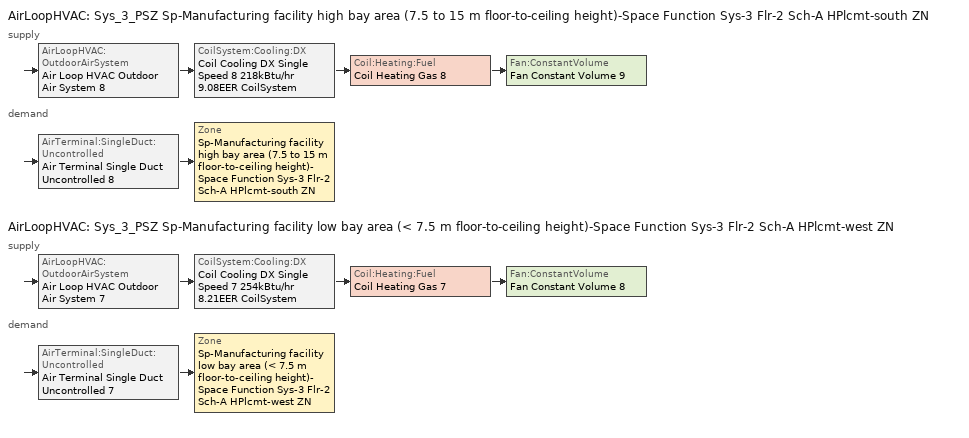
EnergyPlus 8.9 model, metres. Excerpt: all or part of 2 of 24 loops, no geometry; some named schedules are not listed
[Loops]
AirLoopHVAC 'Sys_3_PSZ Sp-Manufacturing facility high bay area (7.5 to 15 m floor-to-ceiling height)-Space Function Sys-3 Flr-2 Sch-A HPlcmt-south ZN'
 supply: AirLoopHVAC:OutdoorAirSystem 'Air Loop HVAC Outdoor Air System 8' > CoilSystem:Cooling:DX 'Coil Cooling DX Single Speed 8 218kBtu/hr 9.08EER CoilSystem' > Coil:Heating:Fuel 'Coil Heating Gas 8' > Fan:ConstantVolume 'Fan Constant Volume 9'
 demand: AirTerminal:SingleDuct:Uncontrolled 'Air Terminal Single Duct Uncontrolled 8' > Zone 'Sp-Manufacturing facility high bay area (7.5 to 15 m floor-to-ceiling height)-Space Function Sys-3 Flr-2 Sch-A HPlcmt-south ZN'
AirLoopHVAC 'Sys_3_PSZ Sp-Manufacturing facility low bay area (< 7.5 m floor-to-ceiling height)-Space Function Sys-3 Flr-2 Sch-A HPlcmt-west ZN'
 supply: AirLoopHVAC:OutdoorAirSystem 'Air Loop HVAC Outdoor Air System 7' > CoilSystem:Cooling:DX 'Coil Cooling DX Single Speed 7 254kBtu/hr 8.21EER CoilSystem' > Coil:Heating:Fuel 'Coil Heating Gas 7' > Fan:ConstantVolume 'Fan Constant Volume 8'
 demand: AirTerminal:SingleDuct:Uncontrolled 'Air Terminal Single Duct Uncontrolled 7' > Zone 'Sp-Manufacturing facility low bay area (< 7.5 m floor-to-ceiling height)-Space Function Sys-3 Flr-2 Sch-A HPlcmt-west ZN'
[ZoneControl:Thermostat] Control Object Type 1=ThermostatSetpoint:DualSetpoint
Name | Zone or ZoneList | Control Type Schedule | Control Name 1
Sp-Manufacturing facility high bay area (7.5 to 15 m floor-to-ceiling height)-Space Function Sys-3 Flr-2 Sch-A HPlcmt-south ZN Thermostat | Sp-Manufacturing facility high bay area (7.5 to 15 m floor-to-ceiling height)-Space Function Sys-3 Flr-2 Sch-A HPlcmt-south ZN | Sp-Manufacturing facility high bay area (7.5 to 15 m floor-to-ceiling height)-Space Function Sys-3 Flr-2 Sch-A HPlcmt-south ZN Thermostat Schedule | Space Function Manufacturing facility high bay area (7.5 to 15 m floor-to-ceiling height) Thermostat 2
Sp-Manufacturing facility low bay area (< 7.5 m floor-to-ceiling height)-Space Function Sys-3 Flr-2 Sch-A HPlcmt-west ZN Thermostat | Sp-Manufacturing facility low bay area (< 7.5 m floor-to-ceiling height)-Space Function Sys-3 Flr-2 Sch-A HPlcmt-west ZN | Sp-Manufacturing facility low bay area (< 7.5 m floor-to-ceiling height)-Space Function Sys-3 Flr-2 Sch-A HPlcmt-west ZN Thermostat Schedule | Space Function Manufacturing facility low bay area (< 7.5 m floor-to-ceiling height) Thermostat 2
[ThermostatSetpoint:DualSetpoint] Heating Setpoint Temperature Schedule=NECB-A-Thermostat Setpoint-Heating; Cooling Setpoint Temperature Schedule=NECB-A-Thermostat Setpoint-Cooling
Space Function Manufacturing facility high bay area (7.5 to 15 m floor-to-ceiling height) Thermostat 2; Space Function Manufacturing facility low bay area (< 7.5 m floor-to-ceiling height) Thermostat 2
[AirTerminal:SingleDuct:Uncontrolled] Availability Schedule=Always On Discrete; Maximum Air Flow Rate {m3/s}=AutoSize
Air Terminal Single Duct Uncontrolled 8; Air Terminal Single Duct Uncontrolled 7
[Zone equipment]
Sp-Manufacturing facility high bay area (7.5 to 15 m floor-to-ceiling height)-Space Function Sys-3 Flr-2 Sch-A HPlcmt-south ZN: Air Terminal Single Duct Uncontrolled 8, Zone HVAC Baseboard Convective Water 7
Sp-Manufacturing facility low bay area (< 7.5 m floor-to-ceiling height)-Space Function Sys-3 Flr-2 Sch-A HPlcmt-west ZN: Air Terminal Single Duct Uncontrolled 7, Zone HVAC Baseboard Convective Water 6
[Sizing:Zone] Zone Cooling Design Supply Air Temperature Input Method=SupplyAirTemperature; Zone Cooling Design Supply Air Temperature {C}=13; Zone Cooling Design Supply Air Temperature Difference {deltaC}=11.11; Zone Heating Design Supply Air Temperature Input Method=SupplyAirTemperature; Zone Heating Design Supply Air Temperature {C}=43; Zone Heating Design Supply Air Temperature Difference {deltaC}=11.11; Zone Cooling Design Supply Air Humidity Ratio {kgWater/kgDryAir}=0.0085; Zone Heating Design Supply Air Humidity Ratio {kgWater/kgDryAir}=0.008; Zone Heating Sizing Factor=1.3; Zone Cooling Sizing Factor=1.1; Cooling Design Air Flow Method=DesignDay; Cooling Design Air Flow Rate {m3/s}=0; Cooling Minimum Air Flow per Zone Floor Area {m3/s-m2}=0.000762; Cooling Minimum Air Flow {m3/s}=0; Cooling Minimum Air Flow Fraction=0; Heating Design Air Flow Method=DesignDay; Heating Design Air Flow Rate {m3/s}=0; Heating Maximum Air Flow per Zone Floor Area {m3/s-m2}=0.002032; Heating Maximum Air Flow {m3/s}=0.141576; Heating Maximum Air Flow Fraction=0.3; Account for Dedicated Outdoor Air System=No
Name | Design Specification Outdoor Air Object | Design Specification Zone Air Distribution Object
Sp-Manufacturing facility high bay area (7.5 to 15 m floor-to-ceiling height)-Space Function Sys-3 Flr-2 Sch-A HPlcmt-south ZN | Space Function Manufacturing facility high bay area (7.5 to 15 m floor-to-ceiling height) Ventilation | Sp-Manufacturing facility high bay area (7.5 to 15 m floor-to-ceiling height)-Space Function Sys-3 Flr-2 Sch-A HPlcmt-south ZN Design Spec Zone Air Dist
Sp-Manufacturing facility low bay area (< 7.5 m floor-to-ceiling height)-Space Function Sys-3 Flr-2 Sch-A HPlcmt-west ZN | Space Function Manufacturing facility low bay area (< 7.5 m floor-to-ceiling height) Ventilation | Sp-Manufacturing facility low bay area (< 7.5 m floor-to-ceiling height)-Space Function Sys-3 Flr-2 Sch-A HPlcmt-west ZN Design Spec Zone Air Dist
[DesignSpecification:ZoneAirDistribution] Zone Air Distribution Effectiveness in Cooling Mode=1; Zone Air Distribution Effectiveness in Heating Mode=1
Sp-Manufacturing facility high bay area (7.5 to 15 m floor-to-ceiling height)-Space Function Sys-3 Flr-2 Sch-A HPlcmt-south ZN Design Spec Zone Air Dist; Sp-Manufacturing facility low bay area (< 7.5 m floor-to-ceiling height)-Space Function Sys-3 Flr-2 Sch-A HPlcmt-west ZN Design Spec Zone Air Dist
[Controller:MechanicalVentilation] Demand Controlled Ventilation=No; System Outdoor Air Method=ZoneSum
Name | Availability Schedule | Zone Name 1 | Design Specification Outdoor Air Object Name 1 | Design Specification Zone Air Distribution Object Name 1
Controller Mechanical Ventilation 8 | Sys_3_PSZ Sp-Manufacturing facility high bay area (7.5 to 15 m floor-to-ceiling height)-Space Function Sys-3 Flr-2 Sch-A HPlcmt-south ZN Occ Sch | Sp-Manufacturing facility high bay area (7.5 to 15 m floor-to-ceiling height)-Space Function Sys-3 Flr-2 Sch-A HPlcmt-south ZN | Space Function Manufacturing facility high bay area (7.5 to 15 m floor-to-ceiling height) Ventilation | Sp-Manufacturing facility high bay area (7.5 to 15 m floor-to-ceiling height)-Space Function Sys-3 Flr-2 Sch-A HPlcmt-south ZN Design Spec Zone Air Dist
Controller Mechanical Ventilation 7 | Sys_3_PSZ Sp-Manufacturing facility low bay area (< 7.5 m floor-to-ceiling height)-Space Function Sys-3 Flr-2 Sch-A HPlcmt-west ZN Occ Sch | Sp-Manufacturing facility low bay area (< 7.5 m floor-to-ceiling height)-Space Function Sys-3 Flr-2 Sch-A HPlcmt-west ZN | Space Function Manufacturing facility low bay area (< 7.5 m floor-to-ceiling height) Ventilation | Sp-Manufacturing facility low bay area (< 7.5 m floor-to-ceiling height)-Space Function Sys-3 Flr-2 Sch-A HPlcmt-west ZN Design Spec Zone Air Dist
[DesignSpecification:OutdoorAir] Outdoor Air Method=Sum; Outdoor Air Flow per Person {m3/s-person}=0; Outdoor Air Flow per Zone Floor Area {m3/s-m2}=0.00127; Outdoor Air Flow per Zone {m3/s}=0; Outdoor Air Flow Air Changes per Hour {1/hr}=0
Space Function Manufacturing facility high bay area (7.5 to 15 m floor-to-ceiling height) Ventilation; Space Function Manufacturing facility low bay area (< 7.5 m floor-to-ceiling height) Ventilation
[Fan:ConstantVolume] Fan Total Efficiency=0.39975; Pressure Rise {Pa}=640; Maximum Flow Rate {m3/s}=AutoSize; Motor Efficiency=0.615; Motor In Airstream Fraction=1
Name | Availability Schedule
Fan Constant Volume 9 | Sys_3_PSZ Sp-Manufacturing facility high bay area (7.5 to 15 m floor-to-ceiling height)-Space Function Sys-3 Flr-2 Sch-A HPlcmt-south ZN Occ Sch
Fan Constant Volume 8 | Sys_3_PSZ Sp-Manufacturing facility low bay area (< 7.5 m floor-to-ceiling height)-Space Function Sys-3 Flr-2 Sch-A HPlcmt-west ZN Occ Sch
[AirLoopHVAC] Design Supply Air Flow Rate {m3/s}=AutoSize
Sys_3_PSZ Sp-Manufacturing facility high bay area (7.5 to 15 m floor-to-ceiling height)-Space Function Sys-3 Flr-2 Sch-A HPlcmt-south ZN; Sys_3_PSZ Sp-Manufacturing facility low bay area (< 7.5 m floor-to-ceiling height)-Space Function Sys-3 Flr-2 Sch-A HPlcmt-west ZN
[Sizing:System] Type of Load to Size On=Sensible; Design Outdoor Air Flow Rate {m3/s}=Autosize; Central Heating Maximum System Air Flow Ratio=1; Preheat Design Temperature {C}=7; Preheat Design Humidity Ratio {kgWater/kgDryAir}=0.008; Precool Design Temperature {C}=13; Precool Design Humidity Ratio {kgWater/kgDryAir}=0.008; Central Cooling Design Supply Air Temperature {C}=13; Central Heating Design Supply Air Temperature {C}=43; Type of Zone Sum to Use=NonCoincident; 100% Outdoor Air in Cooling=No; 100% Outdoor Air in Heating=No; Central Cooling Design Supply Air Humidity Ratio {kgWater/kgDryAir}=0.0085; Central Heating Design Supply Air Humidity Ratio {kgWater/kgDryAir}=0.008; Cooling Supply Air Flow Rate Method=DesignDay; Cooling Supply Air Flow Rate {m3/s}=0; Cooling Supply Air Flow Rate Per Floor Area {m3/s-m2}=0.00996765; Cooling Fraction of Autosized Cooling Supply Air Flow Rate=1; Cooling Supply Air Flow Rate Per Unit Cooling Capacity {m3/s-W}=3.94755e-05; Heating Supply Air Flow Rate Method=DesignDay; Heating Supply Air Flow Rate {m3/s}=0; Heating Supply Air Flow Rate Per Floor Area {m3/s-m2}=0.00996765; Heating Fraction of Autosized Heating Supply Air Flow Rate=1; Heating Fraction of Autosized Cooling Supply Air Flow Rate=1; Heating Supply Air Flow Rate Per Unit Heating Capacity {m3/s-W}=3.15882e-05; System Outdoor Air Method=ZoneSum; Zone Maximum Outdoor Air Fraction=1; Cooling Design Capacity Method=CoolingDesignCapacity; Cooling Design Capacity {W}=Autosize; Cooling Design Capacity Per Floor Area {W/m2}=234.7; Fraction of Autosized Cooling Design Capacity=1; Heating Design Capacity Method=HeatingDesignCapacity; Heating Design Capacity {W}=Autosize; Heating Design Capacity Per Floor Area {W/m2}=157; Fraction of Autosized Heating Design Capacity=1; Central Cooling Capacity Control Method=OnOff
Sys_3_PSZ Sp-Manufacturing facility high bay area (7.5 to 15 m floor-to-ceiling height)-Space Function Sys-3 Flr-2 Sch-A HPlcmt-south ZN; Sys_3_PSZ Sp-Manufacturing facility low bay area (< 7.5 m floor-to-ceiling height)-Space Function Sys-3 Flr-2 Sch-A HPlcmt-west ZN
[Controller:OutdoorAir] Minimum Outdoor Air Flow Rate {m3/s}=Autosize; Maximum Outdoor Air Flow Rate {m3/s}=Autosize; Economizer Control Type=DifferentialEnthalpy; Economizer Control Action Type=ModulateFlow; Lockout Type=NoLockout; Minimum Limit Type=FixedMinimum; High Humidity Control=No; Control High Indoor Humidity Based on Outdoor Humidity Ratio=Yes; Heat Recovery Bypass Control Type=BypassWhenOAFlowGreaterThanMinimum
Name | Minimum Outdoor Air Schedule | Mechanical Ventilation Controller
Controller Outdoor Air 8 | Sys_3_PSZ Sp-Manufacturing facility high bay area (7.5 to 15 m floor-to-ceiling height)-Space Function Sys-3 Flr-2 Sch-A HPlcmt-south ZN Occ Sch | Controller Mechanical Ventilation 8
Controller Outdoor Air 7 | Sys_3_PSZ Sp-Manufacturing facility low bay area (< 7.5 m floor-to-ceiling height)-Space Function Sys-3 Flr-2 Sch-A HPlcmt-west ZN Occ Sch | Controller Mechanical Ventilation 7
[HeatExchanger:AirToAir:SensibleAndLatent] Availability Schedule=Always On Discrete; Nominal Supply Air Flow Rate {m3/s}=Autosize; Sensible Effectiveness at 100% Heating Air Flow=0.5; Latent Effectiveness at 100% Heating Air Flow=0.5; Sensible Effectiveness at 75% Heating Air Flow=0.5; Latent Effectiveness at 75% Heating Air Flow=0.5; Sensible Effectiveness at 100% Cooling Air Flow=0.5; Latent Effectiveness at 100% Cooling Air Flow=0.5; Sensible Effectiveness at 75% Cooling Air Flow=0.5; Latent Effectiveness at 75% Cooling Air Flow=0.5; Nominal Electric Power {W}=1758.55; Supply Air Outlet Temperature Control=Yes; Heat Exchanger Type=Rotary; Frost Control Type=ExhaustOnly; Threshold Temperature {C}=-23.3; Initial Defrost Time Fraction=0.167; Rate of Defrost Time Fraction Increase {1/K}=1.44; Economizer Lockout=Yes
Sys_3_PSZ Sp-Manufacturing facility high bay area (7.5 to 15 m floor-to-ceiling height)-Space Function Sys-3 Flr-2 Sch-A HPlcmt-south ZN ERV; Sys_3_PSZ Sp-Manufacturing facility low bay area (< 7.5 m floor-to-ceiling height)-Space Function Sys-3 Flr-2 Sch-A HPlcmt-west ZN ERV
[SetpointManager:OutdoorAirPretreat] Control Variable=Temperature; Minimum Setpoint Temperature {C}=-99; Maximum Setpoint Temperature {C}=99; Minimum Setpoint Humidity Ratio {kgWater/kgDryAir}=1e-05; Maximum Setpoint Humidity Ratio {kgWater/kgDryAir}=1
Setpoint Manager Outdoor Air Pretreat 15; Setpoint Manager Outdoor Air Pretreat 16
[SetpointManager:MixedAir] Control Variable=Temperature
Node 163 OS Default SPM; Node 162 OS Default SPM; Node 161 OS Default SPM; Node 150 OS Default SPM; Node 149 OS Default SPM; Node 148 OS Default SPM
[CoilSystem:Cooling:DX] Availability Schedule=Always On Discrete
Name | Cooling Coil
Coil Cooling DX Single Speed 8 218kBtu/hr 9.08EER CoilSystem | Coil Cooling DX Single Speed 8 218kBtu/hr 9.08EER
Coil Cooling DX Single Speed 7 254kBtu/hr 8.21EER CoilSystem | Coil Cooling DX Single Speed 7 254kBtu/hr 8.21EER
[Coil:Cooling:DX:SingleSpeed] Availability Schedule=Always On Discrete; Gross Rated Total Cooling Capacity {W}=Autosize; Gross Rated Sensible Heat Ratio=Autosize; Rated Air Flow Rate {m3/s}=Autosize; Rated Evaporator Fan Power Per Volume Flow Rate {W/(m3/s)}=773.3; Total Cooling Capacity Function of Temperature Curve=DXCOOL-NECB2011-REF-CAPFT; Total Cooling Capacity Function of Flow Fraction Curve=DXCOOL-NECB2011-REF-CAPFFLOW; Energy Input Ratio Function of Temperature Curve=DXCOOL-NECB2011-REF-COOLEIRFT; Energy Input Ratio Function of Flow Fraction Curve=DXCOOL-NECB2011-REF-COOLEIRFFLOW; Part Load Fraction Correlation Curve=DXCOOL-NECB2011-REF-COOLPLFFPLR; Condenser Type=AirCooled; Evaporative Condenser Effectiveness=0; Evaporative Condenser Air Flow Rate {m3/s}=Autosize; Evaporative Condenser Pump Rated Power Consumption {W}=Autosize; Crankcase Heater Capacity {W}=0; Maximum Outdoor Dry-Bulb Temperature for Crankcase Heater Operation {C}=0; Basin Heater Capacity {W/K}=0; Basin Heater Setpoint Temperature {C}=10
Name | Gross Rated Cooling COP {W/W}
Coil Cooling DX Single Speed 8 218kBtu/hr 9.08EER | 3.22443
Coil Cooling DX Single Speed 7 254kBtu/hr 8.21EER | 2.93821
[Coil:Heating:Fuel] Availability Schedule=Always On Discrete; Fuel Type=NaturalGas; Burner Efficiency=0.81; Nominal Capacity {W}=AutoSize; Parasitic Electric Load {W}=0; Part Load Fraction Correlation Curve=FURNACE-EFFPLR-NECB2011; Parasitic Fuel Load {W}=0
Coil Heating Gas 8; Coil Heating Gas 7
[SetpointManager:SingleZone:Reheat] Control Variable=Temperature; Minimum Supply Air Temperature {C}=13; Maximum Supply Air Temperature {C}=43
Name | Control Zone
Setpoint Manager Single Zone Reheat 8 | Sp-Manufacturing facility high bay area (7.5 to 15 m floor-to-ceiling height)-Space Function Sys-3 Flr-2 Sch-A HPlcmt-south ZN
Setpoint Manager Single Zone Reheat 7 | Sp-Manufacturing facility low bay area (< 7.5 m floor-to-ceiling height)-Space Function Sys-3 Flr-2 Sch-A HPlcmt-west ZN
[Schedule:Compact]
Sp-Manufacturing facility high bay area (7.5 to 15 m floor-to-ceiling height)-Space Function Sys-3 Flr-2 Sch-A HPlcmt-south ZN Thermostat Schedule; Sp-Manufacturing facility low bay area (< 7.5 m floor-to-ceiling height)-Space Function Sys-3 Flr-2 Sch-A HPlcmt-west ZN Thermostat Schedule: Through: 12/31, For: AllDays, Until: 24:00, 4
[Schedule:Day:Interval]
Sys_3_PSZ Sp-Manufacturing facility high bay area (7.5 to 15 m floor-to-ceiling height)-Space Function Sys-3 Flr-2 Sch-A HPlcmt-south ZN Occ Sch Sunday; Sys_3_PSZ Sp-Manufacturing facility high bay area (7.5 to 15 m floor-to-ceiling height)-Space Function Sys-3 Flr-2 Sch-A HPlcmt-south ZN Occ Sch Saturday: No, 24:00, 0
Sys_3_PSZ Sp-Manufacturing facility high bay area (7.5 to 15 m floor-to-ceiling height)-Space Function Sys-3 Flr-2 Sch-A HPlcmt-south ZN Occ Sch Monday; Sys_3_PSZ Sp-Manufacturing facility high bay area (7.5 to 15 m floor-to-ceiling height)-Space Function Sys-3 Flr-2 Sch-A HPlcmt-south ZN Occ Sch Tuesday; Sys_3_PSZ Sp-Manufacturing facility high bay area (7.5 to 15 m floor-to-ceiling height)-Space Function Sys-3 Flr-2 Sch-A HPlcmt-south ZN Occ Sch Wednesday; Sys_3_PSZ Sp-Manufacturing facility high bay area (7.5 to 15 m floor-to-ceiling height)-Space Function Sys-3 Flr-2 Sch-A HPlcmt-south ZN Occ Sch Thursday; Sys_3_PSZ Sp-Manufacturing facility high bay area (7.5 to 15 m floor-to-ceiling height)-Space Function Sys-3 Flr-2 Sch-A HPlcmt-south ZN Occ Sch Friday: No, 08:00, 0, 19:00, 1, 24:00, 0
Sys_3_PSZ Sp-Manufacturing facility high bay area (7.5 to 15 m floor-to-ceiling height)-Space Function Sys-3 Flr-2 Sch-A HPlcmt-south ZN Occ Sch Default; Sys_3_PSZ Sp-Manufacturing facility high bay area (7.5 to 15 m floor-to-ceiling height)-Space Function Sys-3 Flr-2 Sch-A HPlcmt-south ZN Occ Sch Summer Design Day: No, 24:00, 1
[Schedule:Week:Daily]
NECB-A-Thermostat Setpoint-Heating Week Rule - Jan1-Dec31: NECB-A-Thermostat Setpoint-Heating Sun|Hol Day, NECB-A-Thermostat Setpoint-Heating Default|Wkdy Day, NECB-A-Thermostat Setpoint-Heating Default|Wkdy Day, NECB-A-Thermostat Setpoint-Heating Default|Wkdy Day, NECB-A-Thermostat Setpoint-Heating Default|Wkdy Day, NECB-A-Thermostat Setpoint-Heating Default|Wkdy Day, NECB-A-Thermostat Setpoint-Heating Sat Day, NECB-A-Thermostat Setpoint-Heating Default, NECB-A-Thermostat Setpoint-Heating Default, NECB-A-Thermostat Setpoint-Heating Default, NECB-A-Thermostat Setpoint-Heating Default, NECB-A-Thermostat Setpoint-Heating Default
NECB-A-Thermostat Setpoint-Cooling Week Rule - Jan1-Dec31: NECB-A-Thermostat Setpoint-Cooling Sun|Hol Day, NECB-A-Thermostat Setpoint-Cooling Default|Wkdy Day, NECB-A-Thermostat Setpoint-Cooling Default|Wkdy Day, NECB-A-Thermostat Setpoint-Cooling Default|Wkdy Day, NECB-A-Thermostat Setpoint-Cooling Default|Wkdy Day, NECB-A-Thermostat Setpoint-Cooling Default|Wkdy Day, NECB-A-Thermostat Setpoint-Cooling Sat Day, NECB-A-Thermostat Setpoint-Cooling Default, NECB-A-Thermostat Setpoint-Cooling Default, NECB-A-Thermostat Setpoint-Cooling Default, NECB-A-Thermostat Setpoint-Cooling Default, NECB-A-Thermostat Setpoint-Cooling Default
Sys_3_PSZ Sp-Manufacturing facility high bay area (7.5 to 15 m floor-to-ceiling height)-Space Function Sys-3 Flr-2 Sch-A HPlcmt-south ZN Occ Sch Week Rule - Jan1-Dec31: Sys_3_PSZ Sp-Manufacturing facility high bay area (7.5 to 15 m floor-to-ceiling height)-Space Function Sys-3 Flr-2 Sch-A HPlcmt-south ZN Occ Sch Sunday, Sys_3_PSZ Sp-Manufacturing facility high bay area (7.5 to 15 m floor-to-ceiling height)-Space Function Sys-3 Flr-2 Sch-A HPlcmt-south ZN Occ Sch Monday, Sys_3_PSZ Sp-Manufacturing facility high bay area (7.5 to 15 m floor-to-ceiling height)-Space Function Sys-3 Flr-2 Sch-A HPlcmt-south ZN Occ Sch Tuesday, Sys_3_PSZ Sp-Manufacturing facility high bay area (7.5 to 15 m floor-to-ceiling height)-Space Function Sys-3 Flr-2 Sch-A HPlcmt-south ZN Occ Sch Wednesday, Sys_3_PSZ Sp-Manufacturing facility high bay area (7.5 to 15 m floor-to-ceiling height)-Space Function Sys-3 Flr-2 Sch-A HPlcmt-south ZN Occ Sch Thursday, Sys_3_PSZ Sp-Manufacturing facility high bay area (7.5 to 15 m floor-to-ceiling height)-Space Function Sys-3 Flr-2 Sch-A HPlcmt-south ZN Occ Sch Friday, Sys_3_PSZ Sp-Manufacturing facility high bay area (7.5 to 15 m floor-to-ceiling height)-Space Function Sys-3 Flr-2 Sch-A HPlcmt-south ZN Occ Sch Saturday, Sys_3_PSZ Sp-Manufacturing facility high bay area (7.5 to 15 m floor-to-ceiling height)-Space Function Sys-3 Flr-2 Sch-A HPlcmt-south ZN Occ Sch Default, Sys_3_PSZ Sp-Manufacturing facility high bay area (7.5 to 15 m floor-to-ceiling height)-Space Function Sys-3 Flr-2 Sch-A HPlcmt-south ZN Occ Sch Summer Design Day, Sys_3_PSZ Sp-Manufacturing facility high bay area (7.5 to 15 m floor-to-ceiling height)-Space Function Sys-3 Flr-2 Sch-A HPlcmt-south ZN Occ Sch Winter Design Day, Sys_3_PSZ Sp-Manufacturing facility high bay area (7.5 to 15 m floor-to-ceiling height)-Space Function Sys-3 Flr-2 Sch-A HPlcmt-south ZN Occ Sch Default, Sys_3_PSZ Sp-Manufacturing facility high bay area (7.5 to 15 m floor-to-ceiling height)-Space Function Sys-3 Flr-2 Sch-A HPlcmt-south ZN Occ Sch Default
Sys_3_PSZ Sp-Manufacturing facility low bay area (< 7.5 m floor-to-ceiling height)-Space Function Sys-3 Flr-2 Sch-A HPlcmt-west ZN Occ Sch Week Rule - Jan1-Dec31: Sys_3_PSZ Sp-Manufacturing facility low bay area (< 7.5 m floor-to-ceiling height)-Space Function Sys-3 Flr-2 Sch-A HPlcmt-west ZN Occ Sch Sunday, Sys_3_PSZ Sp-Manufacturing facility low bay area (< 7.5 m floor-to-ceiling height)-Space Function Sys-3 Flr-2 Sch-A HPlcmt-west ZN Occ Sch Monday, Sys_3_PSZ Sp-Manufacturing facility low bay area (< 7.5 m floor-to-ceiling height)-Space Function Sys-3 Flr-2 Sch-A HPlcmt-west ZN Occ Sch Tuesday, Sys_3_PSZ Sp-Manufacturing facility low bay area (< 7.5 m floor-to-ceiling height)-Space Function Sys-3 Flr-2 Sch-A HPlcmt-west ZN Occ Sch Wednesday, Sys_3_PSZ Sp-Manufacturing facility low bay area (< 7.5 m floor-to-ceiling height)-Space Function Sys-3 Flr-2 Sch-A HPlcmt-west ZN Occ Sch Thursday, Sys_3_PSZ Sp-Manufacturing facility low bay area (< 7.5 m floor-to-ceiling height)-Space Function Sys-3 Flr-2 Sch-A HPlcmt-west ZN Occ Sch Friday, Sys_3_PSZ Sp-Manufacturing facility low bay area (< 7.5 m floor-to-ceiling height)-Space Function Sys-3 Flr-2 Sch-A HPlcmt-west ZN Occ Sch Saturday, Sys_3_PSZ Sp-Manufacturing facility low bay area (< 7.5 m floor-to-ceiling height)-Space Function Sys-3 Flr-2 Sch-A HPlcmt-west ZN Occ Sch Default, Sys_3_PSZ Sp-Manufacturing facility low bay area (< 7.5 m floor-to-ceiling height)-Space Function Sys-3 Flr-2 Sch-A HPlcmt-west ZN Occ Sch Summer Design Day, Sys_3_PSZ Sp-Manufacturing facility low bay area (< 7.5 m floor-to-ceiling height)-Space Function Sys-3 Flr-2 Sch-A HPlcmt-west ZN Occ Sch Winter Design Day, Sys_3_PSZ Sp-Manufacturing facility low bay area (< 7.5 m floor-to-ceiling height)-Space Function Sys-3 Flr-2 Sch-A HPlcmt-west ZN Occ Sch Default, Sys_3_PSZ Sp-Manufacturing facility low bay area (< 7.5 m floor-to-ceiling height)-Space Function Sys-3 Flr-2 Sch-A HPlcmt-west ZN Occ Sch Default
[Schedule:Year]
NECB-A-Thermostat Setpoint-Heating: NECB-A-Thermostat Setpoint-Heating Week Rule - Jan1-Dec31, 1, 1, 12, 31
NECB-A-Thermostat Setpoint-Cooling: NECB-A-Thermostat Setpoint-Cooling Week Rule - Jan1-Dec31, 1, 1, 12, 31
Sys_3_PSZ Sp-Manufacturing facility high bay area (7.5 to 15 m floor-to-ceiling height)-Space Function Sys-3 Flr-2 Sch-A HPlcmt-south ZN Occ Sch: Sys_3_PSZ Sp-Manufacturing facility high bay area (7.5 to 15 m floor-to-ceiling height)-Space Function Sys-3 Flr-2 Sch-A HPlcmt-south ZN Occ Sch Week Rule - Jan1-Dec31, 1, 1, 12, 31
Sys_3_PSZ Sp-Manufacturing facility low bay area (< 7.5 m floor-to-ceiling height)-Space Function Sys-3 Flr-2 Sch-A HPlcmt-west ZN Occ Sch: Sys_3_PSZ Sp-Manufacturing facility low bay area (< 7.5 m floor-to-ceiling height)-Space Function Sys-3 Flr-2 Sch-A HPlcmt-west ZN Occ Sch Week Rule - Jan1-Dec31, 1, 1, 12, 31
[Schedule:Constant]
Always On Discrete: Hourly Value=1
[Curve:Biquadratic] Minimum Value of x {BasedOnField A2}=13; Maximum Value of x {BasedOnField A2}=24; Minimum Value of y {BasedOnField A3}=24; Maximum Value of y {BasedOnField A3}=46
Name | Coefficient1 Constant | Coefficient2 x | Coefficient3 x**2 | Coefficient4 y | Coefficient5 y**2 | Coefficient6 x*y
DXCOOL-NECB2011-REF-CAPFT | 0.867905 | 0.0142459 | 0.00055436 | -0.0075575 | 3.3e-05 | -0.0001918
DXCOOL-NECB2011-REF-COOLEIRFT | 0.116936 | 0.0284933 | -0.0004112 | 0.0214108 | 0.00016103 | -0.0006791
[Curve:Quadratic] Coefficient1 Constant=1; Coefficient2 x=0; Coefficient3 x**2=0; Minimum Value of x {BasedOnField A2}=0; Maximum Value of x {BasedOnField A2}=1
DXCOOL-NECB2011-REF-CAPFFLOW; DXCOOL-NECB2011-REF-COOLEIRFFLOW
[Curve:Cubic] Maximum Value of x {BasedOnField A2}=1
Name | Coefficient1 Constant | Coefficient2 x | Coefficient3 x**2 | Coefficient4 x**3 | Minimum Value of x {BasedOnField A2}
DXCOOL-NECB2011-REF-COOLPLFFPLR | 0.0277 | 4.9151 | -8.184 | 4.2702 | 0.7
FURNACE-EFFPLR-NECB2011 | 0.7277 | 1.0667 | -1.5174 | 0.7282 | 0
